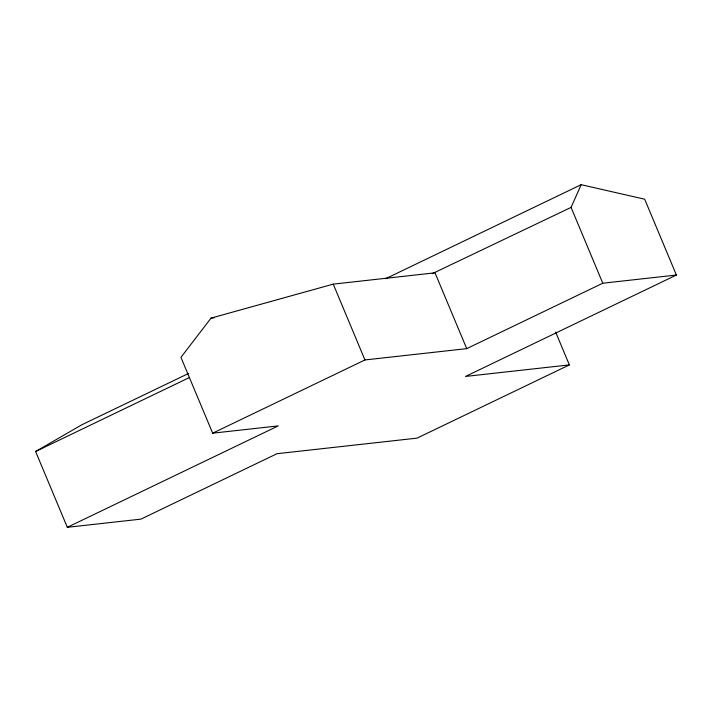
<?xml version="1.0" encoding="UTF-8"?>
<svg xmlns="http://www.w3.org/2000/svg" width="712" height="712" viewBox="0 0 712 712"><rect width="100%" height="100%" fill="white"/><g stroke="black" fill="none" stroke-linecap="round" stroke-linejoin="round"><path stroke-width="1.07" d="M432.237 273.675L571.068 207.397L581.161 184.684L644.68 199.218L676.4 275.037L465.497 376.443L569.36 364.9L555.645 332.112M676.4 275.037L602.788 283.216L466.725 348.64L435.005 272.821L333.243 284.132L211.037 318.113L180.946 357.362L212.665 433.181L278.25 425.892L67.32 527.316L35.6 451.497L81.862 424.761L188.716 373.382M385.664 278.686L581.161 184.684M35.6 451.497L189.552 377.467M212.665 433.181L364.953 359.952L466.725 348.64M569.36 364.9L417.072 438.129L277.021 453.695L140.931 519.128L67.32 527.316M211.037 318.113L214.357 317.739M571.068 207.397L602.788 283.216M333.243 284.132L364.953 359.952"/></g></svg>
